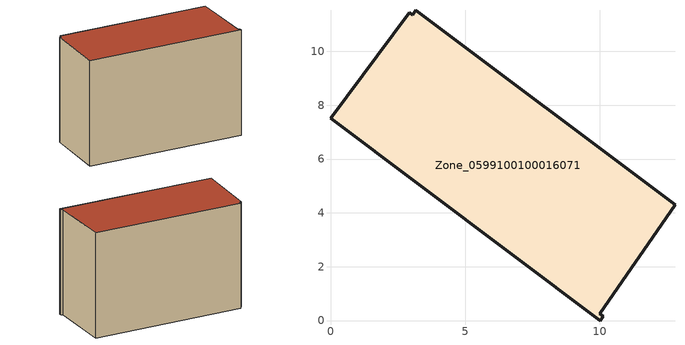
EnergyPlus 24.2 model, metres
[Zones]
Zone_0599100100016071
 floor ground (C_G): 3.17,11.52 12.8,4.3 10.01,0.25 10.13,0.15 10.02,0 0,7.53 2.94,11.45 3.05,11.36 z0
 wall outside (C_F): 10.02,0 10.13,0.15 10.01,0.25 12.8,4.3 3.17,11.52 3.05,11.36 2.94,11.45 0,7.53 10.02,0 z0:8.47
 roof outside (C_R): 12.8,4.3 3.17,11.52 3.05,11.36 2.94,11.45 0,7.53 10.02,0 10.13,0.15 10.01,0.25 z8.47
[BUILDING]
Pand.0599100100016071: North Axis=0; Terrain=City; Loads Convergence Tolerance Value=0.04; Temperature Convergence Tolerance Value=0.4; Solar Distribution=FullExterior; Maximum Number of Warmup Days=25; Minimum Number of Warmup Days=1
[Site:Location]
Rotterdam.The.Hague.AP_ZH_NLD Design_Conditions: Latitude=51.96; Longitude=4.45; Time Zone=1; Elevation=-4.5
[SITE:GROUNDTEMPERATURE:BUILDINGSURFACE]
18, 18, 18, 18, 18, 18, 18, 18, 18, 18, 18, 18
[MATERIAL] Thermal Absorptance=0.9; Solar Absorptance=0.7; Visible Absorptance=0.7
Name | Roughness | Thickness | Conductivity | Density | Specific Heat
G.TI.2015-2018 | MediumSmooth | 0.15 | 0.0428571 | 540 | 1210
F.TI.2015-2018 | Rough | 0.3 | 0.0666667 | 1920 | 840
R.TI.2015-2018 | MediumRough | 0.2 | 0.0333333 | 1500 | 1000
[CONSTRUCTION]
C_G: G.TI.2015-2018
C_F: F.TI.2015-2018
C_R: R.TI.2015-2018
[ZONE]
Zone_0599100100016071: Type=1; Multiplier=1; Ceiling Height=Autocalculate; Volume=Autocalculate; Floor Area=autocalculate; Part of Total Floor Area=Yes
[ZONEINFILTRATION:DESIGNFLOWRATE]
Infil_Zone_0599100100016071: Zone or ZoneList or Space or SpaceList=Zone_0599100100016071; Schedule=AlwaysOn; Design Flow Rate Calculation Method=Flow/Area; Flow Rate per Floor Area=0.0015; Constant Term Coefficient=1; Temperature Term Coefficient=0; Velocity Term Coefficient=0; Velocity Squared Term Coefficient=0
[HVACTEMPLATE:ZONE:IDEALLOADSAIRSYSTEM]
Zone_0599100100016071: Maximum Heating Supply Air Temperature=50; Minimum Cooling Supply Air Temperature=13; Maximum Heating Supply Air Humidity Ratio=0.0156; Minimum Cooling Supply Air Humidity Ratio=0.0077; Heating Limit=NoLimit; Cooling Limit=NoLimit; Dehumidification Control Type=ConstantSensibleHeatRatio; Cooling Sensible Heat Ratio=0.7; Dehumidification Setpoint=60; Humidification Control Type=None; Humidification Setpoint=30; Outdoor Air Method=None; Outdoor Air Flow Rate per Person=0.00944; Outdoor Air Flow Rate per Zone Floor Area=0; Outdoor Air Flow Rate per Zone=0; Demand Controlled Ventilation Type=None; Outdoor Air Economizer Type=NoEconomizer; Heat Recovery Type=None; Sensible Heat Recovery Effectiveness=0.7; Latent Heat Recovery Effectiveness=0.65
[ZONECONTROL:THERMOSTAT]
ThermostatControl_Zone_0599100100016071: Zone or ZoneList=Zone_0599100100016071; Control Type Schedule=DualSetpointControlType; Control 1=Thermostat_Zone_0599100100016071; Temperature Difference Between Cutout And Setpoint=0
[THERMOSTATSETPOINT:DUALSETPOINT]
Thermostat_Zone_0599100100016071: Heating Setpoint Temperature Schedule=HeatingSetpoint_Zone_0599100100016071; Cooling Setpoint Temperature Schedule=CoolingSetpoint_Zone_0599100100016071
[SCHEDULE:COMPACT]
HeatingSetpoint_Zone_0599100100016071: Through: 12/31, For: AllDays, Until: 24:00, 21
CoolingSetpoint_Zone_0599100100016071: Through: 12/31, For: AllDays, Until: 24:00, 24
DualSetpointControlType: Through: 12/31, For: AllDays, Until: 24:00, 4
AlwaysOn: Through: 12/31, For: AllDays, Until: 24:00, 1
